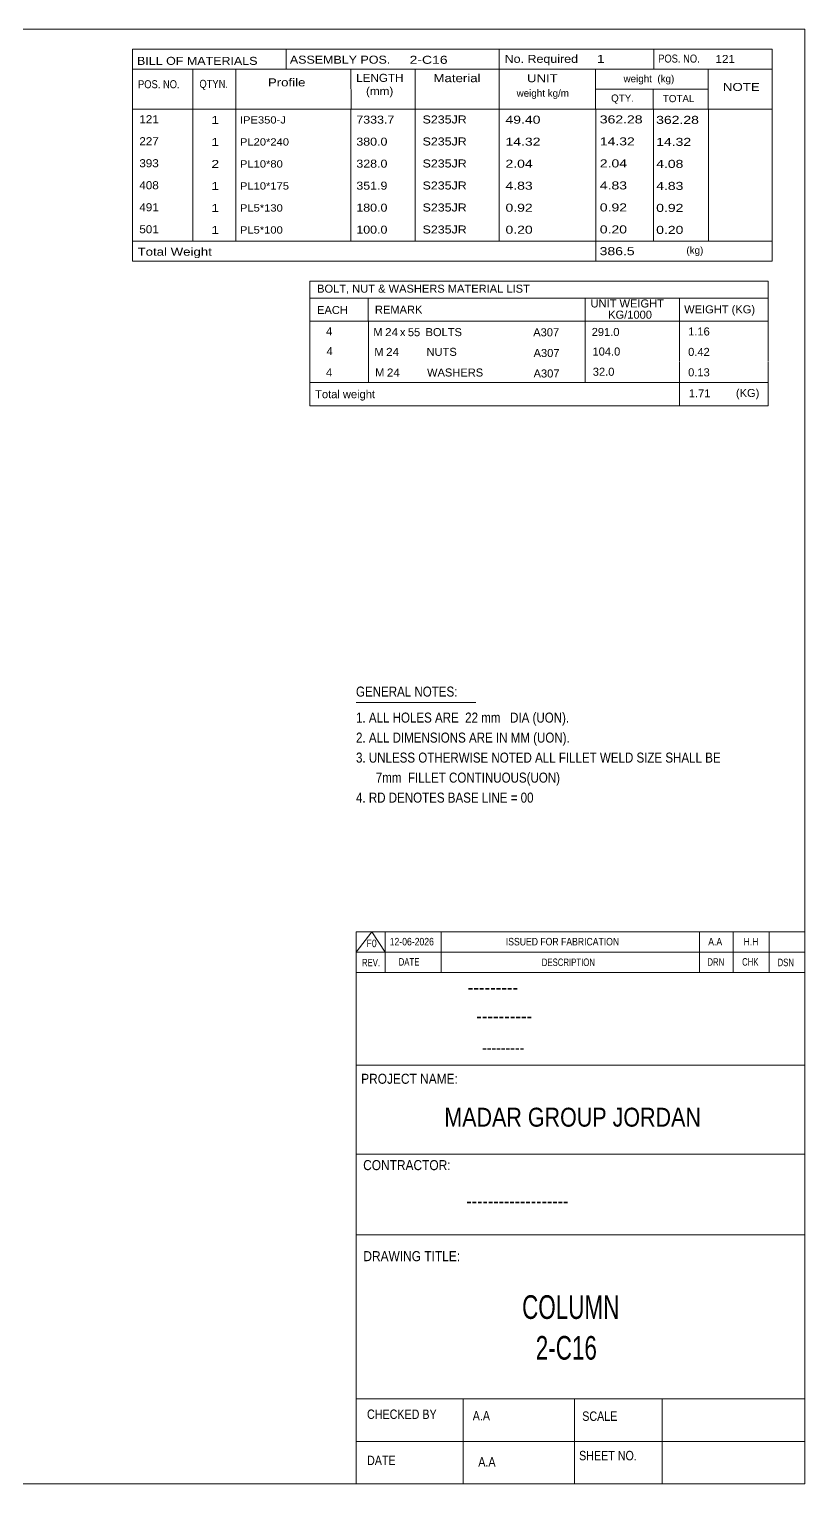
# Model space of a CAD drawing. Header units: millimetres. Extents: x 2 to 579, y 1 to 405.
# Drawn here: x 365.6 to 579, y 5 to 405 of the extents above; entities that cross this region are included whole.
import ezdxf

# ---------------------------------------------------------------- set-up
doc = ezdxf.new("R2010")
doc.units = ezdxf.units.MM
doc.linetypes.add('XKITLINE00', pattern=[0])
doc.layers.add('DrawingSheet', color=5, linetype='Continuous', lineweight=0)
doc.layers.add('OtherObjectType', color=7, linetype='Continuous', lineweight=0)
doc.styles.add('@ARIAL_UNICODE_MS_BOLD', font='ARIAL.TTF')
doc.styles.add('ARIAL', font='ARIAL.TTF')
doc.styles.add('ARIAL_NARROW', font='ARIALN.TTF')
doc.styles.add('COMIC_SANS_MS_BOLD', font='COMICBD.TTF')
doc.styles.add('SWIS721_EX_BT', font='ARIAL.TTF')
doc.styles.add('SWISSE', font='ARIAL.TTF')

# ---------------------------------------------------------------- blocks, each defined once
blk = doc.blocks.new('*A23')
at = {"layer": 'DrawingSheet', "color": 5, "linetype": 'XKITLINE00', "lineweight": 0}
for p, q in [((579, 405), (5, 405)), ((5, 405), (5, 5)), ((579, 5), (579, 405)), ((5, 5), (579, 5))]:
    blk.add_line(p, q, dxfattribs=at)
at = {"layer": 'DrawingSheet', "color": 5, "style": 'ARIAL', "width": 0.85}
blk.add_text('Tekla structures', height=2, rotation=90, dxfattribs=at).set_placement((4.5, 5.5))
blk = doc.blocks.new('*A24')
at = {"layer": 'OtherObjectType', "color": 7, "linetype": 'XKITLINE00', "lineweight": 0}
for p, q in [((442.76, 335.7), (442.75, 324.7)), ((442.76, 335.7), (568.88, 335.7)), ((568.88, 335.7), (568.88, 324.7)), ((442.75, 331.05), (568.88, 331.05)), ((458.87, 331.06), (458.87, 324.7)), ((518.57, 331.06), (518.57, 324.7)), ((544.47, 331.04), (544.47, 324.7)), ((442.76, 324.67), (442.76, 319.17)), ((442.77, 324.7), (568.88, 324.7)), ((458.92, 324.7), (458.92, 319.08)), ((518.57, 324.7), (518.57, 319.08)), ((544.5, 324.7), (544.5, 319.2)), ((568.88, 324.7), (568.88, 319.2)), ((442.79, 319.08), (442.79, 313.47)), ((458.95, 319.08), (458.95, 313.46)), ((518.57, 319.08), (518.57, 313.46)), ((544.5, 319.08), (544.5, 313.58)), ((568.88, 319.08), (568.88, 313.58)), ((442.79, 313.45), (442.79, 307.88)), ((458.95, 313.46), (458.95, 307.84)), ((518.57, 313.46), (518.57, 307.84)), ((544.5, 313.46), (544.5, 307.85)), ((568.88, 313.46), (568.88, 307.85)), ((568.88, 307.85), (442.75, 307.88)), ((442.78, 307.84), (442.78, 301.44)), ((442.85, 307.84), (568.87, 307.84)), ((544.5, 307.81), (544.5, 301.39)), ((568.87, 307.81), (568.87, 301.4)), ((442.77, 301.4), (568.87, 301.4))]:
    blk.add_line(p, q, dxfattribs=at)
at = {"layer": 'OtherObjectType', "color": 7, "style": 'ARIAL_NARROW'}
for s, width, p in [('BOLT, NUT & WASHERS MATERIAL LIST', 1.211571, (444.79, 332.54)), ('EACH', 1.211571, (444.78, 326.67)), ('REMARK', 1.211571, (460.7, 326.76)), ('UNIT WEIGHT', 1.211571, (520.03, 328.47)), ('WEIGHT (KG)', 1.211571, (545.78, 326.85)), (' KG/1000', 1.211571, (524.02, 325.38)), ('4', 1.211571, (447.26, 320.8)), ('M', 1.211571, (460.26, 320.6)), ('24', 1.275, (463.5, 320.58)), ('x', 1.211571, (467.58, 320.58)), ('55', 1.211571, (469.76, 320.57)), ('BOLTS', 1.211571, (474.63, 320.59)), ('A307', 1.211571, (504.25, 320.54)), ('291.0', 1.211571, (520.34, 320.63)), ('1.16', 1.211571, (546.87, 320.76)), ('4', 1.211571, (447.4, 315.36)), ('M', 1.211571, (460.54, 315.16)), ('24', 1.275, (463.78, 315.14)), ('NUTS', 1.211571, (474.91, 315.16)), ('A307', 1.211571, (504.35, 314.84)), ('104.0', 1.211571, (520.56, 315.25)), ('0.42', 1.211571, (546.87, 315.14)), ('4', 1.211571, (447.24, 309.49)), ('M', 1.211571, (460.76, 309.49)), ('24', 1.275, (464, 309.47)), ('WASHERS', 1.211571, (475.04, 309.48)), ('A307', 1.211571, (504.35, 309.22)), ('32.0', 1.211571, (520.64, 309.69)), ('0.13', 1.211571, (546.87, 309.53)), ('Total weight', 1.211571, (444.26, 303.52)), ('1.71', 1.211571, (547.07, 303.75)), ('(KG)', 1.211571, (560.02, 303.85))]:
    blk.add_text(s, height=2.2, dxfattribs=dict(at, width=width)).set_placement(p)
blk = doc.blocks.new('*A25')
at = {"layer": 'OtherObjectType', "color": 7, "linetype": 'XKITLINE00', "lineweight": 0}
blk.add_line((455.5, 219.82), (488.5, 219.82), dxfattribs=at)
at = {"layer": 'OtherObjectType', "color": 7, "style": 'ARIAL_NARROW', "width": 1.008832}
for s, p in [('GENERAL NOTES:', (455.5, 221.47)), ('1. ALL HOLES ARE  22 mm   DIA (UON).', (455.5, 214.32)), ('2. ALL DIMENSIONS ARE IN MM (UON).', (455.5, 208.82)), ('3. UNLESS OTHERWISE NOTED ALL FILLET WELD SIZE SHALL BE', (455.5, 203.32)), ('7mm  FILLET CONTINUOUS(UON)', (460.95, 197.82)), ('4. RD DENOTES BASE LINE = 00', (455.5, 192.32))]:
    blk.add_text(s, height=2.75, dxfattribs=at).set_placement(p)
blk = doc.blocks.new('*A26')
at = {"layer": 'OtherObjectType', "color": 7, "linetype": 'XKITLINE00', "lineweight": 0}
for p, q in [((455.5, 156.76), (579, 156.76)), ((455.5, 151.21), (459.82, 156.76)), ((455.5, 151.21), (455.5, 156.76)), ((459.82, 156.76), (463.53, 151.21)), ((463.53, 151.21), (463.53, 156.76)), ((478.97, 151.21), (478.97, 156.76)), ((549.98, 151.21), (549.98, 156.76)), ((559.24, 151.21), (559.24, 156.76)), ((569.12, 151.21), (569.12, 156.76)), ((579, 151.21), (579, 156.76)), ((455.5, 151.21), (579, 151.21)), ((455.5, 145.65), (455.5, 151.21)), ((459.21, 151.21), (579, 151.21)), ((463.53, 145.65), (463.53, 151.21)), ((478.97, 145.65), (478.97, 151.21)), ((549.98, 145.65), (549.98, 151.21)), ((559.24, 145.65), (559.24, 151.21)), ((569.12, 145.65), (569.12, 151.21)), ((579, 145.65), (579, 151.21))]:
    blk.add_line(p, q, dxfattribs=at)
at = {"layer": 'OtherObjectType', "color": 7, "style": 'ARIAL_NARROW'}
for s, height, width, p in [('F0', 2.058, 1.008832, (458.4, 152.59)), ('12-06-2026', 2.058, 1.008832, (464.76, 153.06)), ('ISSUED FOR FABRICATION', 2.0583, 1.008832, (496.71, 153.06)), ('A.A', 2.058, 1.008832, (552.4, 153.06)), ('H.H', 2.058, 1.008832, (562.13, 153.06)), ('REV.', 2.058, 0.907949, (457.13, 147.31)), ('DATE', 2.058, 0.907949, (467.23, 147.5)), ('DESCRIPTION', 2.0583, 0.907949, (506.61, 147.39)), ('DRN', 2.058, 0.907949, (552.17, 147.47)), ('CHK', 2.058, 0.907949, (561.72, 147.5)), ('DSN', 2.058, 0.907949, (571.47, 147.35))]:
    blk.add_text(s, height=height, dxfattribs=dict(at, width=width)).set_placement(p)
blk = doc.blocks.new('*A28')
at = {"layer": 'OtherObjectType', "color": 2, "linetype": 'XKITLINE00', "lineweight": 0}
for p, q in [((455.5, 145.65), (579, 145.65)), ((455.5, 5), (455.5, 145.64)), ((578.98, 145.64), (579, 5)), ((579, 120.14), (455.5, 120.14)), ((455.5, 95.63), (579, 95.63)), ((579, 73.49), (455.5, 73.49)), ((579, 28.4), (455.5, 28.4)), ((484.94, 28.4), (484.94, 5)), ((515.62, 5), (515.62, 28.4)), ((539.75, 5), (539.75, 28.4)), ((579, 16.7), (455.5, 16.7)), ((579, 5), (455.5, 5))]:
    blk.add_line(p, q, dxfattribs=at)
at = {"layer": 'OtherObjectType', "color": 4, "style": '@ARIAL_UNICODE_MS_BOLD', "width": 0.85}
blk.add_text('---------', height=3.9, dxfattribs=at).set_placement((486.23, 139.59))
at = {"layer": 'OtherObjectType', "color": 7, "style": 'ARIAL', "width": 0.85}
for s, height, p in [('----------', 3.9, (488.56, 131.77)), ('---------', 3.25, (490.21, 123.31))]:
    blk.add_text(s, height=height, dxfattribs=at).set_placement(p)
at = {"layer": 'OtherObjectType', "color": 3, "width": 0.85}
for s, style, p in [('PROJECT NAME:', 'SWIS721_EX_BT', (456.92, 115.01)), ('CONTRACTOR:', 'SWISSE', (457.47, 91.27)), ('DRAWING TITLE:', 'SWIS721_EX_BT', (457.53, 66.24))]:
    blk.add_text(s, height=2.7618, dxfattribs=dict(at, style=style)).set_placement(p)
at = {"layer": 'OtherObjectType', "color": 7, "width": 0.85}
for s, height, p in [('MADAR GROUP JORDAN', 5.2, (479.79, 103.23)), ('CHECKED BY', 2.592, (458.53, 22.86)), ('A.A', 2.592, (487.61, 22.45)), ('SCALE', 2.592, (517.74, 22.33)), ('DATE', 2.592, (458.54, 10.16)), ('A.A', 2.592, (489.14, 9.76)), ('SHEET NO.', 2.592, (516.87, 11.49))]:
    blk.add_text(s, height=height, dxfattribs=at).set_placement(p)
at = {"layer": 'OtherObjectType', "color": 1}
for s, height, style, width, p in [('-------------------', 3.9, 'COMIC_SANS_MS_BOLD', 0.85, (485.87, 80.86)), ('COLUMN', 6.5, 'ARIAL', 0.68, (501.19, 50.37)), ('2-C16', 6.5, 'ARIAL', 0.68, (504.95, 39.17))]:
    blk.add_text(s, height=height, dxfattribs=dict(at, style=style, width=width)).set_placement(p)
blk = doc.blocks.new('*A29')
at = {"layer": 'OtherObjectType', "color": 7, "linetype": 'XKITLINE00', "lineweight": 0}
for p, q in [((393.98, 399.5), (569.98, 399.5)), ((393.98, 399.5), (393.98, 388.5)), ((436.26, 399.42), (436.26, 393.87)), ((494.85, 394), (494.85, 399.5)), ((537.43, 393.96), (537.43, 399.42)), ((569.98, 394), (569.98, 399.5)), ((393.98, 394), (569.98, 394)), ((410.64, 394), (410.64, 383)), ((422.4, 393.98), (422.4, 383.03)), ((454.12, 393.99), (454.13, 383)), ((471.78, 393.98), (471.78, 383)), ((494.85, 393.98), (494.85, 383)), ((521.43, 394), (521.43, 383)), ((552.42, 394), (552.42, 383)), ((569.98, 394), (569.98, 388.5)), ((393.98, 388.5), (393.98, 383)), ((521.45, 388.52), (552.45, 388.52)), ((537.28, 388.52), (537.28, 383)), ((569.98, 388.5), (569.98, 383)), ((393.98, 383), (569.98, 383)), ((393.98, 383), (393.98, 376.95)), ((410.63, 383), (410.63, 376.95)), ((422.44, 382.99), (422.44, 376.95)), ((454.12, 383), (454.11, 376.95)), ((471.79, 383), (471.79, 376.95)), ((494.87, 383), (494.87, 376.95)), ((521.44, 383), (521.44, 376.95)), ((537.33, 382.95), (537.33, 376.95)), ((552.43, 383), (552.43, 376.95)), ((569.98, 383), (569.98, 376.95)), ((393.98, 376.95), (393.98, 370.9)), ((410.63, 376.95), (410.63, 370.9)), ((422.44, 376.94), (422.44, 370.9)), ((454.12, 376.95), (454.11, 370.9)), ((471.79, 376.95), (471.79, 370.9)), ((494.87, 376.95), (494.87, 370.9)), ((521.44, 376.95), (521.44, 370.9)), ((537.33, 376.9), (537.33, 370.9)), ((552.43, 376.95), (552.43, 370.9)), ((569.98, 376.95), (569.98, 370.9)), ((393.98, 370.9), (393.98, 364.85)), ((410.63, 370.9), (410.63, 364.85)), ((422.44, 370.89), (422.44, 364.85)), ((454.12, 370.9), (454.11, 364.85)), ((471.79, 370.9), (471.79, 364.85)), ((494.87, 370.9), (494.87, 364.85)), ((521.44, 370.9), (521.44, 364.85)), ((537.33, 370.85), (537.33, 364.85)), ((552.43, 370.9), (552.43, 364.85)), ((569.98, 370.9), (569.98, 364.85)), ((393.98, 364.85), (393.98, 358.8)), ((410.63, 364.85), (410.63, 358.8)), ((422.44, 364.84), (422.44, 358.8)), ((454.12, 364.85), (454.11, 358.8)), ((471.79, 364.85), (471.79, 358.8)), ((494.87, 364.85), (494.87, 358.8)), ((521.44, 364.85), (521.44, 358.8)), ((537.33, 364.8), (537.33, 358.8)), ((552.43, 364.85), (552.43, 358.8)), ((569.98, 364.85), (569.98, 358.8)), ((393.98, 358.8), (393.98, 352.75)), ((410.63, 358.8), (410.63, 352.75)), ((422.44, 358.79), (422.44, 352.75)), ((454.12, 358.8), (454.11, 352.75)), ((471.79, 358.8), (471.79, 352.75)), ((494.87, 358.8), (494.87, 352.75)), ((521.44, 358.8), (521.44, 352.75)), ((537.33, 358.75), (537.33, 352.75)), ((552.43, 358.8), (552.43, 352.75)), ((569.98, 358.8), (569.98, 352.75)), ((393.98, 352.75), (393.98, 346.7)), ((410.63, 352.75), (410.63, 346.7)), ((422.44, 352.74), (422.44, 346.7)), ((454.12, 352.75), (454.11, 346.7)), ((471.79, 352.75), (471.79, 346.7)), ((494.87, 352.75), (494.87, 346.7)), ((521.44, 352.75), (521.44, 346.7)), ((537.33, 352.7), (537.33, 346.7)), ((552.43, 352.75), (552.43, 346.7)), ((569.98, 352.75), (569.98, 346.7)), ((393.98, 346.7), (569.98, 346.7)), ((393.98, 346.7), (393.98, 341.2)), ((521.44, 346.7), (521.44, 341.2)), ((569.98, 346.7), (569.98, 341.2)), ((393.98, 341.2), (569.98, 341.2))]:
    blk.add_line(p, q, dxfattribs=at)
at = {"layer": 'OtherObjectType', "color": 7, "style": 'ARIAL_NARROW'}
for s, height, width, p in [('BILL OF MATERIALS', 2.2, 1.36, (395.25, 395.16)), ('ASSEMBLY POS.', 2.2, 1.36, (437.3, 395.5)), ('2-C16', 2.2, 1.525501, (470.23, 395.46)), ('No. Required', 2.2, 1.36, (496.39, 395.72)), ('1', 2.2, 1.525501, (521.75, 395.72)), ('POS. NO.', 2.2, 1.02, (538.63, 395.79)), ('121', 2.2, 1.270501, (554.4, 395.69)), ('LENGTH', 2.2, 1.275, (455.54, 390.49)), ('Material', 2.2, 1.445, (476.81, 390.41)), ('UNIT', 2.2, 1.445, (502.52, 390.4)), ('weight  (kg)', 1.98, 1.19, (529.11, 390.39)), ('POS. NO.', 2.2, 1.02, (395.53, 388.74)), ('QTYN.', 2.2, 1.02, (412.42, 388.84)), ('Profile', 2.2, 1.445, (431.26, 389.25)), ('(mm)', 2.2, 1.275, (458.26, 386.86)), ('weight kg/m', 1.98, 1.19, (499.69, 386.4)), ('NOTE', 2.2, 1.445, (556.44, 387.99)), ('QTY.', 1.98, 1.19, (525.68, 385.03)), ('TOTAL', 1.98, 1.19, (539.9, 384.91)), ('121', 2.2, 1.270501, (395.89, 379.12)), ('1', 2.2, 1.525501, (415.71, 378.91)), ('IPE350-J', 1.98, 1.355501, (423.56, 379.04)), ('7333.7', 2.2, 1.355501, (455.59, 379.01)), ('S235JR', 2.2, 1.355501, (473.81, 379.05)), ('49.40', 2.2, 1.525501, (496.62, 378.99)), ('362.28', 2.2, 1.525501, (522.57, 379.07)), ('362.28', 2.2, 1.525501, (538.08, 378.94)), ('227', 2.2, 1.270501, (395.89, 373.07)), ('1', 2.2, 1.525501, (415.71, 372.86)), ('PL20*240', 1.98, 1.355501, (423.56, 372.99)), ('380.0', 2.2, 1.355501, (455.59, 372.96)), ('S235JR', 2.2, 1.355501, (473.81, 373)), ('14.32', 2.2, 1.525501, (496.62, 372.94)), ('14.32', 2.2, 1.525501, (522.57, 373.02)), ('14.32', 2.2, 1.525501, (538.08, 372.89)), ('393', 2.2, 1.270501, (395.89, 367.02)), ('2', 2.2, 1.525501, (415.71, 366.81)), ('PL10*80', 1.98, 1.355501, (423.56, 366.94)), ('328.0', 2.2, 1.355501, (455.59, 366.91)), ('S235JR', 2.2, 1.355501, (473.81, 366.95)), ('2.04', 2.2, 1.525501, (496.62, 366.89)), ('2.04', 2.2, 1.525501, (522.57, 366.97)), ('4.08', 2.2, 1.525501, (538.08, 366.84)), ('408', 2.2, 1.270501, (395.89, 360.97)), ('1', 2.2, 1.525501, (415.71, 360.76)), ('PL10*175', 1.98, 1.355501, (423.56, 360.89)), ('351.9', 2.2, 1.355501, (455.59, 360.86)), ('S235JR', 2.2, 1.355501, (473.81, 360.9)), ('4.83', 2.2, 1.525501, (496.62, 360.84)), ('4.83', 2.2, 1.525501, (522.57, 360.92)), ('4.83', 2.2, 1.525501, (538.08, 360.79)), ('491', 2.2, 1.270501, (395.89, 354.92)), ('1', 2.2, 1.525501, (415.71, 354.71)), ('PL5*130', 1.98, 1.355501, (423.56, 354.84)), ('180.0', 2.2, 1.355501, (455.59, 354.81)), ('S235JR', 2.2, 1.355501, (473.81, 354.85)), ('0.92', 2.2, 1.525501, (496.62, 354.79)), ('0.92', 2.2, 1.525501, (522.57, 354.87)), ('0.92', 2.2, 1.525501, (538.08, 354.74)), ('501', 2.2, 1.270501, (395.89, 348.87)), ('1', 2.2, 1.525501, (415.71, 348.66)), ('PL5*100', 1.98, 1.355501, (423.56, 348.79)), ('100.0', 2.2, 1.355501, (455.59, 348.76)), ('S235JR', 2.2, 1.355501, (473.81, 348.8)), ('0.20', 2.2, 1.525501, (496.62, 348.74)), ('0.20', 2.2, 1.525501, (522.57, 348.82)), ('0.20', 2.2, 1.525501, (538.08, 348.69)), ('Total Weight', 2.2, 1.445, (395.4, 342.69)), ('386.5', 2.2, 1.525501, (522.52, 342.84)), ('(kg)', 1.98, 1.19, (546.4, 343.21))]:
    blk.add_text(s, height=height, dxfattribs=dict(at, width=width)).set_placement(p)

msp = doc.modelspace()

# ---------------------------------------------------------------- block references
at = {"lineweight": 0}
for name in ['*A23', '*A29', '*A24', '*A25', '*A26', '*A28']:
    msp.add_blockref(name, (0, 0), dxfattribs=at)

doc.saveas('drawing.dxf')
